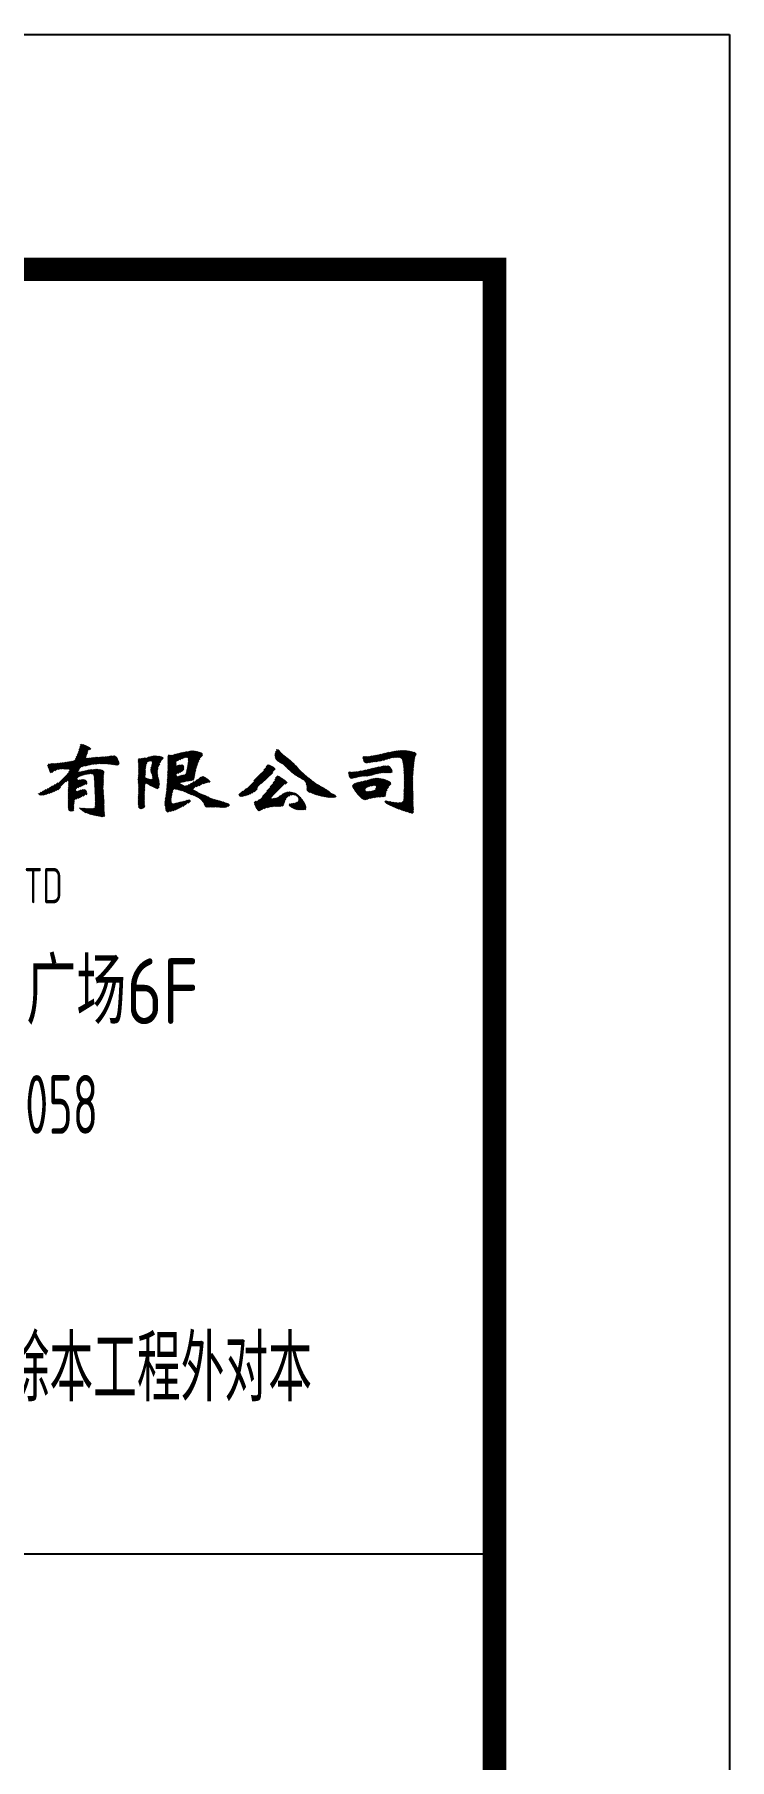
# Model space of a CAD drawing. Extents: x 627893 to 789462, y -407363 to 145317.
# Drawn here: x 739049 to 742006, y 47316 to 54660 of the extents above; entities that cross this region are included whole.
import ezdxf
from ezdxf.enums import TextEntityAlignment as Align

# ---------------------------------------------------------------- set-up
doc = ezdxf.new("R2010")
doc.units = 0
doc.header["$LTSCALE"] = 100
doc.layers.add('PUB_TITLE', color=4, linetype='CONTINUOUS')
doc.layers.add('图框', color=254, linetype='CONTINUOUS')
doc.styles.add('HZTXT', font='tssdeng.shx', dxfattribs={"width": 0.7, "bigfont": 'tssdchn.shx'})
doc.styles.add('HZTXT2', font='tssdeng.shx', dxfattribs={"width": 0.7, "bigfont": 'tssdchn.shx'})
doc.styles.add('TK', font='tssdeng.shx', dxfattribs={"width": 0.7, "bigfont": 'tssdchn.shx'})

msp = doc.modelspace()

# ---------------------------------------------------------------- linework, layer by layer
at = {"layer": 'PUB_TITLE'}
msp.add_line((734005.8, 48191.7), (741005.8, 48191.7), dxfattribs=at)
msp.add_lwpolyline([(657905.8, -4740.1), (657905.8, 54659.9), (742005.8, 54659.9), (742005.8, -4740.1)], close=True, dxfattribs=at)
at = {"layer": 'PUB_TITLE', "const_width": 100}
msp.add_lwpolyline([(660405.8, -3740.1), (741005.8, -3740.1), (741005.8, 53659.9), (660405.8, 53659.9)], close=True, dxfattribs=at)
at = {"layer": '图框', "color": 0}
for p, q in [((739231, 51591.3), (739271.1, 51631.5)), ((739233.9, 51598.7), (739268.1, 51633)), ((739236.6, 51605.9), (739265.1, 51634.5)), ((739239.1, 51612.9), (739262, 51635.8)), ((739241.3, 51619.6), (739258.6, 51636.9)), ((739243, 51625.8), (739254.7, 51637.5)), ((739244.9, 51632.2), (739249.4, 51636.6)), ((739110.4, 51430.3), (739268.8, 51588.8)), ((739117.3, 51518), (739157.2, 51557.9)), ((739117.6, 51433.1), (739267.2, 51582.6)), ((739122.7, 51519), (739162.3, 51558.5)), ((739125.1, 51436), (739268.6, 51579.6)), ((739132.5, 51439), (739272, 51578.5)), ((739134.6, 51526.4), (739167.4, 51559.2)), ((739140.1, 51442.1), (739276.6, 51578.5)), ((739142.7, 51529.9), (739172.6, 51559.9)), ((739149.2, 51532), (739177.8, 51560.6)), ((739154.9, 51533.2), (739183.1, 51561.4)), ((739160.1, 51533.9), (739188.4, 51562.2)), ((739164.9, 51534.2), (739193.8, 51563.1)), ((739169.4, 51534.2), (739199.2, 51564.1)), ((739173.7, 51534), (739204.8, 51565.1)), ((739177.9, 51533.8), (739210.4, 51566.3)), ((739181.6, 51479), (739281.8, 51579.3)), ((739182.1, 51533.4), (739216.4, 51567.8)), ((739186.3, 51533.1), (739280.1, 51627)), ((739190.5, 51532.9), (739283.1, 51625.5)), ((739194.9, 51532.8), (739286.1, 51623.9)), ((739195.9, 51520.3), (739271.5, 51595.9)), ((739198.2, 51531.6), (739275.6, 51609)), ((739199.6, 51528.5), (739273.6, 51602.5)), ((739224, 51575.3), (739277.1, 51628.5)), ((739227.7, 51583.6), (739274.1, 51630)), ((739250.6, 51543.6), (739287, 51580)), ((739257, 51545.5), (739292.1, 51580.6)), ((739262.9, 51546.9), (739297.2, 51581.2)), ((739268.7, 51548.2), (739302.2, 51581.7)), ((739274.5, 51549.5), (739307.1, 51582.1)), ((739280.1, 51550.7), (739312, 51582.5)), ((739282.4, 51615.8), (739288, 51621.4)), ((739285.6, 51551.7), (739316.8, 51582.9)), ((739291, 51552.6), (739321.6, 51583.2)), ((739296.3, 51553.3), (739326.3, 51583.4)), ((739301.4, 51554), (739331.1, 51583.6)), ((739306.5, 51554.6), (739335.8, 51583.9)), ((739311.5, 51555.1), (739340.6, 51584.2)), ((739316.4, 51555.5), (739345.5, 51584.6)), ((739321.2, 51555.8), (739350.3, 51585)), ((739325.9, 51556.1), (739355.3, 51585.4)), ((739330.6, 51556.2), (739360.3, 51585.9)), ((739335.2, 51556.3), (739365.4, 51586.5)), ((739339.7, 51556.4), (739370.6, 51587.3)), ((739344.2, 51556.3), (739376, 51588.1)), ((739348.5, 51556.2), (739381.2, 51588.9)), ((739352.8, 51556), (739386.2, 51589.4)), ((739357, 51555.7), (739390.3, 51589)), ((739361.2, 51555.4), (739393.8, 51588.1)), ((739365.2, 51555), (739396.7, 51586.4)), ((739369.2, 51554.5), (739398.8, 51584)), ((739373.2, 51553.9), (739400.6, 51581.3)), ((739377, 51553.3), (739402.2, 51578.4)), ((739380.9, 51552.6), (739403.7, 51575.4)), ((739384.8, 51552), (739405.1, 51572.4)), ((739388.7, 51551.5), (739406.4, 51569.2)), ((739392.8, 51551), (739407.5, 51565.8)), ((739396.9, 51550.7), (739408.4, 51562.2)), ((739401.3, 51550.6), (739408.9, 51558.2)), ((739490.9, 51568.4), (739500.1, 51577.5)), ((739491.3, 51564.3), (739504.9, 51577.9)), ((739491.8, 51560.3), (739509.7, 51578.2)), ((739491.9, 51573.8), (739493.8, 51575.8)), ((739492.2, 51556.2), (739514.8, 51578.8)), ((739492.4, 51551.9), (739520.2, 51579.7)), ((739492.5, 51547.5), (739525.8, 51580.8)), ((739492.6, 51529.7), (739550.2, 51587.2)), ((739492.6, 51538.7), (739538.1, 51584.1)), ((739492.6, 51543.1), (739531.8, 51582.3)), ((739492.6, 51525.2), (739526.7, 51559.3)), ((739492.7, 51534.2), (739544.3, 51585.8)), ((739533.5, 51566), (739555.7, 51588.2)), ((739539.7, 51567.8), (739560.6, 51588.7)), ((739544.3, 51527.5), (739596.5, 51579.7)), ((739544.4, 51568), (739565, 51588.6)), ((739544.4, 51532.1), (739595.5, 51583.2)), ((739544.8, 51523.5), (739586.8, 51565.4)), ((739545.4, 51537.6), (739592.5, 51584.6)), ((739547.5, 51566.6), (739569.3, 51588.3)), ((739548.3, 51544.9), (739588.9, 51585.6)), ((739549.4, 51564), (739573.4, 51588)), ((739549.6, 51550.7), (739585.2, 51586.3)), ((739550.1, 51560.2), (739577.3, 51587.5)), ((739550.1, 51555.7), (739581.3, 51586.9)), ((739609.8, 51426.9), (739744.9, 51561.9)), ((739616.8, 51586.5), (739622.9, 51592.6)), ((739617, 51582.2), (739627, 51592.2)), ((739617, 51528.3), (739650.8, 51562.1)), ((739617.1, 51532.9), (739689, 51604.8)), ((739617.2, 51577.9), (739631, 51591.7)), ((739617.3, 51537.6), (739683.5, 51603.8)), ((739617.4, 51542.2), (739678.1, 51602.9)), ((739617.4, 51573.6), (739635.9, 51592.2)), ((739617.5, 51546.8), (739672.4, 51601.7)), ((739617.6, 51551.3), (739666.7, 51600.5)), ((739617.6, 51555.9), (739660.7, 51599)), ((739617.6, 51569.3), (739641.8, 51593.6)), ((739617.7, 51560.4), (739654.5, 51597.3)), ((739617.7, 51564.9), (739648.1, 51595.4)), ((739657.3, 51568.6), (739694.5, 51605.8)), ((739666.3, 51573.1), (739700, 51606.9)), ((739675.1, 51577.5), (739705.6, 51607.9)), ((739682.8, 51580.7), (739711.2, 51609.1)), ((739689.1, 51582.5), (739716.4, 51609.8)), ((739694.3, 51583.2), (739721.2, 51610)), ((739695.5, 51517.1), (739747.8, 51569.3)), ((739696.9, 51522.9), (739751.5, 51577.6)), ((739698.1, 51528.6), (739762.8, 51593.3)), ((739698.5, 51582.9), (739725.7, 51610.1)), ((739699.1, 51534.1), (739763.8, 51598.8)), ((739700.1, 51539.6), (739761.4, 51600.9)), ((739701, 51545), (739758.3, 51602.3)), ((739701.4, 51581.3), (739729.9, 51609.8)), ((739701.9, 51550.4), (739755, 51603.5)), ((739702.7, 51555.6), (739751.7, 51604.6)), ((739703.3, 51578.7), (739733.9, 51609.3)), ((739703.3, 51560.8), (739748.2, 51605.7)), ((739703.8, 51565.8), (739744.8, 51606.7)), ((739704.1, 51575), (739737.7, 51608.6)), ((739704.2, 51570.6), (739741.3, 51607.7)), ((740073.1, 51593.8), (740091.5, 51612.2)), ((740073.1, 51589.3), (740093.2, 51609.4)), ((740073.4, 51585.1), (740095.1, 51606.8)), ((740073.6, 51598.7), (740089.3, 51614.5)), ((740073.9, 51581.1), (740097.2, 51604.4)), ((740074.8, 51604.4), (740086.4, 51616)), ((740074.8, 51577.6), (740099.5, 51602.2)), ((740076.3, 51574.6), (740101.8, 51600.1)), ((740078.3, 51572), (740104.2, 51597.9)), ((740078.5, 51612.7), (740080.8, 51615)), ((740080.6, 51569.8), (740106.5, 51595.8)), ((740083, 51567.7), (740108.9, 51593.7)), ((740085.6, 51565.9), (740111.4, 51591.6)), ((740088.4, 51564.1), (740113.8, 51589.6)), ((740091.2, 51562.5), (740116.3, 51587.6)), ((740094.2, 51561), (740118.9, 51585.7)), ((740097.2, 51559.6), (740121.5, 51583.8)), ((740100.3, 51558.1), (740124.1, 51582)), ((740103.1, 51556.4), (740126.7, 51580)), ((740105.6, 51554.5), (740129.2, 51578)), ((740108.1, 51552.4), (740131.7, 51576)), ((740110.4, 51550.3), (740134.1, 51574)), ((740112.7, 51548.1), (740136.5, 51571.9)), ((740114.9, 51545.8), (740138.9, 51569.8)), ((740117.2, 51543.6), (740141.2, 51567.6)), ((740119.4, 51541.3), (740143.6, 51565.5)), ((740121.7, 51539.1), (740145.9, 51563.3)), ((740123.9, 51536.9), (740148.2, 51561.2)), ((740126.2, 51534.7), (740150.6, 51559)), ((740447.6, 51582.1), (740450.9, 51585.5)), ((740447.7, 51577.7), (740455.6, 51585.6)), ((740448.4, 51573.9), (740459.9, 51585.4)), ((740449.3, 51570.4), (740464.5, 51585.5)), ((740450.4, 51567), (740469.4, 51585.9)), ((740451.9, 51563.9), (740474.5, 51586.5)), ((740453.9, 51561.5), (740479.7, 51587.3)), ((740456.8, 51559.9), (740485, 51588.1)), ((740460.7, 51559.3), (740490.5, 51589.1)), ((740465.8, 51559.9), (740496, 51590.1)), ((740471.2, 51560.8), (740501.6, 51591.2)), ((740476.8, 51562), (740507.2, 51592.3)), ((740482.2, 51562.9), (740512.8, 51593.5)), ((740487.4, 51563.6), (740518.6, 51594.7)), ((740492.3, 51564), (740524.3, 51596)), ((740497.3, 51564.5), (740530.1, 51597.3)), ((740502.4, 51565.1), (740535.9, 51598.6)), ((740507.7, 51565.9), (740541.8, 51600)), ((740513.1, 51566.8), (740547.6, 51601.3)), ((740518.7, 51567.9), (740553.3, 51602.6)), ((740524.4, 51569.2), (740559.1, 51603.8)), ((740530.4, 51570.6), (740564.8, 51605)), ((740536.5, 51572.3), (740570.4, 51606.1)), ((740542.9, 51574.2), (740575.9, 51607.2)), ((740549.4, 51576.1), (740581.4, 51608.2)), ((740555.7, 51578), (740586.8, 51609.1)), ((740561.9, 51579.7), (740592.2, 51610)), ((740567.9, 51581.2), (740597.4, 51610.7)), ((740573.5, 51582.3), (740602.4, 51611.3)), ((740578.7, 51583), (740607.3, 51611.7)), ((740583.5, 51583.4), (740612, 51611.9)), ((740588.2, 51583.5), (740616.5, 51611.8)), ((740592.7, 51583.5), (740620.8, 51611.7)), ((740596.9, 51583.3), (740625.1, 51611.5)), ((740600.8, 51582.7), (740629.3, 51611.2)), ((740604.3, 51581.7), (740633.4, 51610.8)), ((740607.4, 51580.3), (740637.4, 51610.3)), ((740610, 51578.4), (740641.4, 51609.8)), ((740612.1, 51576.1), (740645.2, 51609.1)), ((740613.8, 51573.3), (740649, 51608.4)), ((740615.2, 51570.1), (740652.7, 51607.6)), ((740616.2, 51566.7), (740656.3, 51606.8)), ((740617.2, 51563.1), (740659.9, 51605.9)), ((740617.9, 51559.4), (740663.5, 51605)), ((740618.6, 51555.6), (740667, 51603.9)), ((740619.2, 51551.7), (740670.1, 51602.5)), ((740619.7, 51547.7), (740672.3, 51600.2)), ((740620.2, 51543.7), (740672.7, 51596.2)), ((740620.6, 51539.6), (740668.9, 51587.9)), ((740620.9, 51535.4), (740667.2, 51581.7)), ((740621.2, 51531.2), (740666.1, 51576.1)), ((740621.5, 51527), (740665.3, 51570.8)), ((740621.7, 51522.8), (740664.5, 51565.6)), ((740622, 51518.5), (740663.9, 51560.4)), ((739105.4, 51546.6), (739113, 51554.1)), ((739106.2, 51542.9), (739118.3, 51555)), ((739107.6, 51539.8), (739123.4, 51555.5)), ((739109.1, 51536.7), (739128.2, 51555.9)), ((739110.5, 51533.7), (739132.9, 51556.1)), ((739111.8, 51530.5), (739137.6, 51556.3)), ((739113, 51527.2), (739142.3, 51556.5)), ((739114.1, 51523.9), (739147.2, 51556.9)), ((739115.4, 51520.6), (739152.1, 51557.4)), ((739191.4, 51484.4), (739239.2, 51532.2)), ((739192.9, 51423), (739257.7, 51487.8)), ((739192.9, 51427.6), (739253, 51487.7)), ((739192.9, 51418.5), (739262, 51487.6)), ((739193, 51432.1), (739248.1, 51487.2)), ((739193.1, 51436.7), (739243, 51486.6)), ((739193.3, 51441.4), (739237.7, 51485.8)), ((739193.5, 51446.1), (739234, 51486.6)), ((739193.7, 51450.8), (739231.9, 51488.9)), ((739194.1, 51455.7), (739230.6, 51492.1)), ((739194.3, 51482.8), (739233.2, 51521.7)), ((739194.4, 51460.5), (739257.5, 51523.5)), ((739194.7, 51465.2), (739251.8, 51522.3)), ((739194.9, 51469.9), (739246.2, 51521.3)), ((739195, 51479), (739236.6, 51520.6)), ((739195, 51474.6), (739241.1, 51520.6)), ((739232.3, 51453.4), (739265.7, 51486.9)), ((739240.2, 51501.8), (739263.3, 51524.9)), ((739240.8, 51457.5), (739268.7, 51485.4)), ((739247.9, 51504.9), (739269.3, 51526.4)), ((739254.7, 51507.3), (739275.1, 51527.6)), ((739261.2, 51509.2), (739280.6, 51528.7)), ((739267.2, 51510.8), (739285.9, 51529.5)), ((739272.8, 51511.9), (739291, 51530.1)), ((739278, 51512.6), (739296, 51530.6)), ((739282.9, 51513.1), (739300.8, 51531)), ((739287.6, 51513.2), (739305.5, 51531.2)), ((739291.8, 51512.9), (739310.2, 51531.3)), ((739295.3, 51511.9), (739314.7, 51531.3)), ((739298.2, 51510.3), (739319.1, 51531.3)), ((739300.4, 51508), (739323.4, 51531.1)), ((739302, 51505.2), (739327.5, 51530.7)), ((739303, 51501.7), (739331.5, 51530.2)), ((739303.8, 51498), (739335.2, 51529.4)), ((739304.1, 51493.8), (739338.7, 51528.4)), ((739304.4, 51489.6), (739341.7, 51527)), ((739304.6, 51485.3), (739344.1, 51524.9)), ((739304.8, 51481), (739345.5, 51521.7)), ((739305, 51476.7), (739344.2, 51516)), ((739305.1, 51472.4), (739343.4, 51510.6)), ((739305.3, 51468.1), (739342.9, 51505.7)), ((739305.5, 51463.8), (739342.6, 51500.9)), ((739305.7, 51459.5), (739342.4, 51496.1)), ((739305.9, 51455.2), (739342.1, 51491.5)), ((739306.1, 51450.9), (739342, 51486.8)), ((739490.4, 51487), (739520.7, 51517.3)), ((739490.6, 51491.7), (739520.7, 51521.9)), ((739490.6, 51482.7), (739520.5, 51512.7)), ((739490.9, 51478.5), (739519.9, 51507.6)), ((739491.1, 51496.7), (739520.8, 51526.4)), ((739491.3, 51474.4), (739519.4, 51502.6)), ((739491.7, 51501.8), (739521, 51531.1)), ((739491.7, 51470.4), (739520, 51498.7)), ((739492, 51466.2), (739521.7, 51495.9)), ((739492.1, 51506.7), (739521.4, 51536)), ((739492.2, 51461.9), (739524.6, 51494.3)), ((739492.3, 51511.4), (739522.1, 51541.2)), ((739492.4, 51516), (739523, 51546.6)), ((739492.4, 51457.6), (739527.9, 51493.1)), ((739492.5, 51453.3), (739531.3, 51492)), ((739492.6, 51520.6), (739524.3, 51552.4)), ((739492.6, 51448.9), (739534.8, 51491)), ((739521.1, 51472.9), (739538.3, 51490)), ((739525.2, 51472.4), (739541.9, 51489.2)), ((739528, 51470.8), (739545.9, 51488.6)), ((739530.9, 51469.2), (739572.8, 51511.1)), ((739533.8, 51467.6), (739573.4, 51507.1)), ((739536.7, 51466), (739574, 51503.3)), ((739539.7, 51464.5), (739574.8, 51499.6)), ((739542.6, 51463), (739575.6, 51495.9)), ((739545.6, 51461.4), (739576.5, 51492.3)), ((739545.7, 51519.9), (739581.2, 51555.4)), ((739546.8, 51516.5), (739576.8, 51546.5)), ((739548.1, 51513.3), (739574.3, 51539.5)), ((739548.6, 51459.9), (739577.5, 51488.8)), ((739549.3, 51510.1), (739572.9, 51533.6)), ((739550.4, 51506.7), (739572.2, 51528.4)), ((739551.3, 51503.1), (739571.9, 51523.7)), ((739551.6, 51458.4), (739578.4, 51485.2)), ((739551.9, 51499.1), (739572, 51519.3)), ((739551.9, 51494.7), (739572.3, 51515.1)), ((739609.1, 51421.7), (739742.5, 51555.1)), ((739610.4, 51432), (739686.6, 51508.1)), ((739611, 51437), (739681, 51507.1)), ((739611.5, 51442), (739675.2, 51505.8)), ((739612, 51447), (739669.2, 51504.2)), ((739612.4, 51451.9), (739663, 51502.5)), ((739612.9, 51456.8), (739656.6, 51500.6)), ((739613.3, 51461.7), (739652.7, 51501.2)), ((739613.6, 51466.6), (739652.3, 51505.2)), ((739614, 51471.5), (739652.6, 51510)), ((739614.4, 51476.3), (739684.1, 51546)), ((739614.7, 51481.1), (739682.8, 51549.3)), ((739615, 51485.9), (739680.1, 51551)), ((739615.3, 51490.7), (739675.7, 51551.1)), ((739615.5, 51495.4), (739670.1, 51550)), ((739615.8, 51500.1), (739664.1, 51548.5)), ((739616, 51504.9), (739658.4, 51547.3)), ((739616.2, 51509.6), (739653.3, 51546.6)), ((739616.4, 51514.3), (739651.1, 51548.9)), ((739616.6, 51519), (739650.8, 51553.1)), ((739616.8, 51523.6), (739650.8, 51557.6)), ((739658.2, 51515.6), (739684.6, 51542)), ((739666.5, 51519.5), (739684.7, 51537.7)), ((739666.7, 51474.8), (739740.3, 51548.4)), ((739673.6, 51477.1), (739738.4, 51541.9)), ((739674.6, 51523.1), (739684.4, 51532.8)), ((739679.3, 51478.4), (739736.6, 51535.7)), ((739684.9, 51479.5), (739735.1, 51529.6)), ((739690.6, 51480.7), (739733.6, 51523.7)), ((739690.6, 51435.8), (739743.1, 51488.3)), ((739693.5, 51434.2), (739757.1, 51497.8)), ((739696.1, 51481.7), (739732.4, 51518)), ((739696.4, 51432.6), (739764.6, 51500.8)), ((739699.5, 51431.2), (739768.9, 51500.6)), ((739701.5, 51482.6), (739731.2, 51512.3)), ((739702.6, 51429.8), (739772.2, 51499.5)), ((739706.8, 51483.4), (739730.2, 51506.8)), ((739711.9, 51484), (739729.2, 51501.3)), ((739717.1, 51484.8), (739728.4, 51496)), ((739723, 51486.2), (739726.9, 51490)), ((739735.8, 51458.5), (739775.2, 51498)), ((739742.2, 51460.4), (739778.1, 51496.4)), ((739748.7, 51462.4), (739780.9, 51494.6)), ((739758.2, 51467.5), (739783.6, 51492.9)), ((739765.6, 51470.4), (739786.2, 51491)), ((739772.3, 51472.6), (739788.7, 51489)), ((739778.9, 51474.7), (739791.2, 51487)), ((739784.9, 51476.3), (739793.5, 51484.8)), ((739923.8, 51417.6), (740054.5, 51548.2)), ((739928, 51417.2), (740057.5, 51546.8)), ((739932.9, 51417.7), (740060.5, 51545.3)), ((739938.3, 51418.6), (740063.4, 51543.6)), ((739944.2, 51420), (740066.1, 51541.9)), ((739950.6, 51421.9), (740068.6, 51539.9)), ((739957.6, 51424.4), (740070.7, 51537.6)), ((739965.2, 51427.6), (740072.1, 51534.4)), ((739983.4, 51481.7), (740051.3, 51549.5)), ((739988, 51378.5), (740103.1, 51493.6)), ((739989.3, 51375.2), (740105.9, 51491.9)), ((739990.6, 51372), (740108.7, 51490.2)), ((739991.9, 51368.9), (740111.4, 51488.4)), ((739993.3, 51365.8), (740114.2, 51486.7)), ((739995, 51363), (740116.8, 51484.8)), ((740013.8, 51471.7), (740062.1, 51519.9)), ((740020.3, 51415.3), (740100.4, 51495.3)), ((740025.7, 51528.4), (740047.9, 51550.6)), ((740035.4, 51542.6), (740043.6, 51550.8)), ((740039.2, 51438.6), (740097.6, 51497.1)), ((740052.7, 51456.7), (740094.9, 51498.9)), ((740065.3, 51473.8), (740092.3, 51500.8)), ((740073.1, 51486), (740089.6, 51502.5)), ((740075.9, 51493.3), (740085.6, 51503)), ((740128.5, 51532.5), (740152.9, 51556.9)), ((740130.8, 51530.3), (740155.2, 51554.7)), ((740133.2, 51528.1), (740157.5, 51552.5)), ((740135.5, 51526), (740159.8, 51550.3)), ((740137.9, 51523.9), (740162, 51548)), ((740140.3, 51521.8), (740164.3, 51545.8)), ((740142.7, 51519.7), (740166.4, 51543.4)), ((740145.1, 51517.6), (740168.5, 51541)), ((740147.6, 51515.6), (740170.5, 51538.6)), ((740150.1, 51513.7), (740172.6, 51536.1)), ((740152.7, 51511.8), (740174.7, 51533.7)), ((740155.3, 51509.9), (740176.8, 51531.4)), ((740158, 51508), (740179, 51529.1)), ((740160.7, 51506.2), (740181.3, 51526.8)), ((740163.4, 51504.5), (740183.5, 51524.6)), ((740166.1, 51502.7), (740185.8, 51522.4)), ((740168.9, 51501), (740188.1, 51520.2)), ((740171.8, 51499.4), (740190.4, 51518)), ((740174.6, 51497.7), (740192.8, 51515.9)), ((740177.5, 51496.1), (740195.1, 51513.8)), ((740180.4, 51494.5), (740197.5, 51511.6)), ((740183.3, 51492.9), (740199.9, 51509.5)), ((740186.1, 51491.3), (740202.3, 51507.5)), ((740188.9, 51489.6), (740204.7, 51505.4)), ((740191.7, 51487.9), (740207.2, 51503.3)), ((740194.4, 51486.1), (740209.6, 51501.3)), ((740196.9, 51484.1), (740212.1, 51499.3)), ((740199.1, 51481.8), (740214.5, 51497.2)), ((740200.9, 51479.1), (740217, 51495.2)), ((740202.5, 51476.2), (740219.5, 51493.2)), ((740203.9, 51473.2), (740222, 51491.2)), ((740205.3, 51470), (740224.5, 51489.3)), ((740206.5, 51466.7), (740227, 51487.3)), ((740207.6, 51463.4), (740229.6, 51485.3)), ((740386.4, 51512), (740394.7, 51520.3)), ((740386.5, 51516.6), (740390, 51520.1)), ((740387.1, 51508.2), (740398.9, 51519.9)), ((740387.9, 51504.5), (740403.2, 51519.8)), ((740388.8, 51500.9), (740408, 51520)), ((740390, 51497.6), (740412.9, 51520.5)), ((740391.7, 51494.8), (740417.9, 51521)), ((740394.8, 51493.4), (740423.1, 51521.7)), ((740399.6, 51493.7), (740428.4, 51522.5)), ((740405.4, 51495), (740433.8, 51523.5)), ((740411.6, 51496.7), (740439.3, 51524.4)), ((740416.9, 51434.7), (740467.8, 51485.6)), ((740417.7, 51498.3), (740444.9, 51525.5)), ((740418.8, 51432.1), (740473.9, 51487.2)), ((740420.8, 51429.6), (740480.1, 51488.9)), ((740422.8, 51427.1), (740486.3, 51490.7)), ((740423.4, 51499.6), (740450.5, 51526.7)), ((740424.9, 51424.7), (740492.2, 51492)), ((740426.9, 51422.3), (740497.4, 51492.8)), ((740429, 51500.7), (740456.2, 51527.9)), ((740434.5, 51501.7), (740462, 51529.1)), ((740439.8, 51502.5), (740467.8, 51530.5)), ((740445, 51503.2), (740473.6, 51531.8)), ((740450, 51503.7), (740479.5, 51533.3)), ((740454.8, 51504), (740485.5, 51534.7)), ((740459.4, 51504.2), (740491.4, 51536.1)), ((740463, 51404.5), (740545.1, 51486.6)), ((740464.1, 51504.3), (740497.3, 51537.6)), ((740466.2, 51457.1), (740502.3, 51493.1)), ((740469.1, 51504.8), (740503.2, 51538.9)), ((740470.1, 51407), (740548.4, 51485.4)), ((740473.1, 51459.5), (740506.9, 51493.3)), ((740474.4, 51505.7), (740508.9, 51540.2)), ((740479.5, 51461.4), (740511.4, 51493.2)), ((740480.2, 51506.9), (740514.6, 51541.4)), ((740485.4, 51462.8), (740515.6, 51493)), ((740486.2, 51508.5), (740520.3, 51542.6)), ((740490.6, 51463.5), (740519.8, 51492.7)), ((740492.6, 51510.4), (740525.9, 51543.6)), ((740495, 51463.4), (740523.8, 51492.2)), ((740498.9, 51512.2), (740531.3, 51544.6)), ((740498.9, 51462.8), (740527.6, 51491.5)), ((740500.6, 51446.6), (740541.8, 51487.7)), ((740501.8, 51461.2), (740531.3, 51490.7)), ((740503.6, 51458.6), (740534.8, 51489.8)), ((740503.7, 51454.2), (740538.3, 51488.8)), ((740504.8, 51513.7), (740536.7, 51545.5)), ((740510.6, 51514.9), (740541.8, 51546.2)), ((740516.1, 51515.9), (740546.8, 51546.7)), ((740521.4, 51516.7), (740551.6, 51546.9)), ((740526.5, 51517.3), (740555.7, 51546.6)), ((740531.4, 51517.8), (740558.9, 51545.3)), ((740536.2, 51518.1), (740561.5, 51543.4)), ((740540.9, 51518.3), (740563.7, 51541.1)), ((740545.4, 51518.3), (740565.5, 51538.4)), ((740549.8, 51518.2), (740567.1, 51535.5)), ((740554, 51517.9), (740568.5, 51532.4)), ((740558.1, 51517.5), (740569.9, 51529.3)), ((740562.5, 51517.4), (740571.1, 51526)), ((740568.3, 51518.7), (740570.9, 51521.4)), ((740622.2, 51514.2), (740663.3, 51555.3)), ((740622.3, 51509.9), (740662.7, 51550.3)), ((740622.4, 51456.1), (740658.3, 51492)), ((740622.4, 51451.6), (740658.1, 51487.4)), ((740622.5, 51505.6), (740662.2, 51545.3)), ((740622.5, 51469.7), (740659, 51506.1)), ((740622.5, 51465.2), (740658.7, 51501.4)), ((740622.5, 51460.7), (740658.5, 51496.7)), ((740622.6, 51501.2), (740661.7, 51540.3)), ((740622.6, 51496.8), (740661.2, 51535.3)), ((740622.6, 51487.8), (740660.3, 51525.5)), ((740622.6, 51483.3), (740659.9, 51520.6)), ((740622.6, 51478.7), (740659.6, 51515.7)), ((740622.6, 51474.2), (740659.2, 51510.9)), ((740622.7, 51492.3), (740660.8, 51530.4)), ((739065.9, 51426.3), (739067.4, 51427.8)), ((739067.8, 51423.7), (739078.6, 51434.4)), ((739071.6, 51422.9), (739088.5, 51439.8)), ((739075.8, 51422.6), (739098.2, 51445.1)), ((739080.3, 51422.6), (739107.8, 51450.2)), ((739085.3, 51423.2), (739117.5, 51455.4)), ((739090.9, 51424.3), (739127.3, 51460.7)), ((739097, 51425.9), (739137.3, 51466.2)), ((739103.5, 51427.9), (739149, 51473.4)), ((739147.9, 51445.4), (739159.1, 51456.6)), ((739192.8, 51414), (739223.8, 51444.9)), ((739192.8, 51409.5), (739223.9, 51440.6)), ((739192.8, 51400.5), (739230.5, 51438.2)), ((739192.8, 51405), (739225.9, 51438.1)), ((739192.9, 51391.6), (739242.9, 51441.6)), ((739192.9, 51396.1), (739236.6, 51439.8)), ((739193, 51387.2), (739249.1, 51443.3)), ((739193.1, 51382.8), (739255.1, 51444.8)), ((739193.2, 51378.4), (739260.7, 51445.9)), ((739225.1, 51405.8), (739265, 51445.7)), ((739233, 51409.2), (739267.4, 51443.7)), ((739240.2, 51411.9), (739269.2, 51440.9)), ((739247.7, 51415), (739270.5, 51437.8)), ((739249.1, 51461.3), (739270.8, 51482.9)), ((739256, 51418.8), (739271.5, 51434.3)), ((739257.4, 51465.1), (739271.9, 51479.6)), ((739265.5, 51468.7), (739271.9, 51475.1)), ((739266.5, 51424.8), (739271.7, 51430)), ((739306.3, 51446.6), (739341.8, 51482.1)), ((739306.5, 51442.3), (739341.7, 51477.5)), ((739306.7, 51438), (739341.6, 51472.9)), ((739306.9, 51433.8), (739341.5, 51468.4)), ((739307.1, 51429.5), (739341.4, 51463.8)), ((739307.3, 51425.2), (739341.4, 51459.3)), ((739307.5, 51420.9), (739341.4, 51454.8)), ((739307.7, 51416.6), (739341.4, 51450.3)), ((739307.9, 51412.3), (739341.5, 51445.9)), ((739308.2, 51408.1), (739341.6, 51441.5)), ((739308.3, 51376.7), (739343.9, 51412.4)), ((739308.4, 51403.8), (739341.8, 51437.2)), ((739308.5, 51399.5), (739342, 51433)), ((739308.7, 51395.1), (739342.3, 51428.8)), ((739308.7, 51381.7), (739343.6, 51416.6)), ((739308.8, 51390.7), (739342.7, 51424.7)), ((739308.8, 51386.3), (739343.2, 51420.7)), ((739490.9, 51406.7), (739517, 51432.8)), ((739490.9, 51402.2), (739516.8, 51428.1)), ((739490.9, 51397.7), (739516.6, 51423.4)), ((739491, 51393.3), (739516.4, 51418.8)), ((739491.1, 51411.4), (739517.2, 51437.5)), ((739491.1, 51389), (739516.3, 51414.2)), ((739491.4, 51416.2), (739517.5, 51442.3)), ((739491.8, 51421.1), (739517.7, 51447)), ((739492.2, 51425.9), (739517.9, 51451.7)), ((739492.4, 51430.7), (739518.1, 51456.4)), ((739492.6, 51439.9), (739518.7, 51466)), ((739492.6, 51435.3), (739518.4, 51461.1)), ((739492.7, 51444.4), (739519.7, 51471.4)), ((739554.6, 51456.9), (739579.1, 51481.5)), ((739557.6, 51455.4), (739579.7, 51477.6)), ((739560.6, 51454), (739580, 51473.4)), ((739563.7, 51452.6), (739580, 51468.9)), ((739566.9, 51451.3), (739579.6, 51464)), ((739570.3, 51450.2), (739578.6, 51458.5)), ((739604.1, 51385.3), (739631.1, 51412.2)), ((739604.2, 51389.8), (739632, 51417.6)), ((739604.8, 51394.9), (739633.2, 51423.3)), ((739605.5, 51400.1), (739634.5, 51429.1)), ((739606.4, 51405.5), (739635.8, 51434.9)), ((739607.4, 51410.9), (739637.2, 51440.8)), ((739608.3, 51416.4), (739639.8, 51447.8)), ((739640, 51448.1), (739666.5, 51474.6)), ((739645.2, 51448.8), (739668.1, 51471.7)), ((739649, 51448), (739670.7, 51469.8)), ((739652.6, 51447.2), (739673.5, 51468.1)), ((739656.2, 51446.3), (739676.3, 51466.4)), ((739659.8, 51445.4), (739679.2, 51464.8)), ((739663.4, 51444.5), (739682.2, 51463.3)), ((739667, 51443.6), (739685.3, 51461.9)), ((739670.5, 51442.6), (739688.8, 51460.9)), ((739674, 51441.7), (739693.4, 51461)), ((739677.5, 51440.6), (739700, 51463.1)), ((739680.9, 51439.6), (739708.4, 51467.1)), ((739684.2, 51438.4), (739718.5, 51472.6)), ((739687.5, 51437.2), (739730.1, 51479.8)), ((739705.8, 51428.5), (739723.7, 51446.4)), ((739709, 51427.3), (739726.4, 51444.6)), ((739712.3, 51426.1), (739729.4, 51443.2)), ((739715.6, 51424.8), (739732.3, 51441.5)), ((739718.9, 51423.6), (739735, 51439.8)), ((739722.2, 51422.5), (739737.8, 51438.1)), ((739725.5, 51421.3), (739740.7, 51436.5)), ((739728.8, 51420.1), (739743.6, 51434.9)), ((739732, 51418.9), (739746.5, 51433.3)), ((739735.1, 51417.5), (739749.5, 51431.8)), ((739738.1, 51416), (739752.5, 51430.3)), ((739741, 51414.4), (739755.5, 51428.9)), ((739743.8, 51412.7), (739758.6, 51427.5)), ((739746.5, 51410.9), (739761.7, 51426.1)), ((739749.1, 51409), (739764.8, 51424.7)), ((739751.6, 51407), (739768, 51423.4)), ((739754.1, 51405), (739771.2, 51422.1)), ((739756.4, 51402.8), (739774.3, 51420.7)), ((739758.7, 51400.6), (739777.5, 51419.4)), ((739760.9, 51398.3), (739780.6, 51418)), ((739762.9, 51395.9), (739783.7, 51416.6)), ((739764.9, 51393.4), (739786.7, 51415.2)), ((739766.8, 51390.8), (739789.7, 51413.7)), ((739768.6, 51388), (739792.6, 51412.1)), ((739790.5, 51477.3), (739795.4, 51482.2)), ((739919.5, 51422.2), (739935.8, 51438.6)), ((739920.9, 51419.1), (739951.4, 51449.7)), ((739973.8, 51431.6), (739997.4, 51455.2)), ((739983.4, 51436.7), (739996.4, 51449.7)), ((739996.8, 51360.4), (740119.4, 51482.9)), ((739999.1, 51358.1), (740121.6, 51480.7)), ((740042.5, 51370.1), (740084.1, 51411.7)), ((740048.2, 51371.3), (740097.3, 51420.4)), ((740053.7, 51372.4), (740109.3, 51427.9)), ((740059.1, 51373.2), (740118.2, 51432.3)), ((740064.3, 51373.9), (740124.9, 51434.5)), ((740069.2, 51374.3), (740130.1, 51435.3)), ((740073.8, 51374.4), (740134.6, 51435.2)), ((740078.2, 51374.4), (740138.6, 51434.8)), ((740082.6, 51374.3), (740142.6, 51434.3)), ((740114.6, 51469.1), (740123.1, 51477.6)), ((740131.5, 51418.7), (740146.3, 51433.6)), ((740140.3, 51423), (740150, 51432.8)), ((740145.8, 51424), (740153.6, 51431.9)), ((740150.2, 51424), (740157.1, 51430.9)), ((740154.1, 51423.3), (740160.4, 51429.7)), ((740157.5, 51422.2), (740163.6, 51428.3)), ((740160.6, 51420.8), (740166.4, 51426.7)), ((740163.4, 51419.1), (740169.1, 51424.8)), ((740165.9, 51417.2), (740171.5, 51422.7)), ((740168.2, 51415), (740173.8, 51420.5)), ((740170.2, 51412.5), (740176, 51418.3)), ((740171.7, 51409.5), (740178.2, 51416)), ((740172.9, 51406.2), (740180.3, 51413.6)), ((740173.5, 51402.4), (740182.4, 51411.3)), ((740208.6, 51459.9), (740232.1, 51483.4)), ((740209, 51446.8), (740239.8, 51477.6)), ((740209.2, 51451.5), (740237.2, 51479.5)), ((740209.3, 51456.1), (740234.7, 51481.4)), ((740209.4, 51442.7), (740242.4, 51475.7)), ((740210.6, 51439.4), (740245, 51473.9)), ((740212.9, 51437.2), (740247.7, 51472)), ((740216.2, 51436), (740250.4, 51470.2)), ((740219.4, 51434.7), (740253.1, 51468.5)), ((740222.5, 51433.4), (740255.8, 51466.7)), ((740225.7, 51432), (740258.6, 51465)), ((740228.8, 51430.7), (740261.5, 51463.4)), ((740231.9, 51429.3), (740264.4, 51461.8)), ((740235.2, 51428.1), (740267.4, 51460.3)), ((740238.5, 51426.9), (740270.3, 51458.7)), ((740241.8, 51425.8), (740273.2, 51457.1)), ((740245.3, 51424.7), (740276.1, 51455.5)), ((740248.7, 51423.7), (740278.9, 51453.9)), ((740252.2, 51422.7), (740281.8, 51452.2)), ((740255.8, 51421.7), (740284.6, 51450.6)), ((740259.3, 51420.8), (740287.4, 51448.9)), ((740262.9, 51419.9), (740290.2, 51447.1)), ((740266.5, 51419), (740292.9, 51445.4)), ((740270.2, 51418.2), (740295.6, 51443.6)), ((740273.9, 51417.4), (740298.2, 51441.7)), ((740277.6, 51416.6), (740300.8, 51439.8)), ((740281.4, 51415.9), (740303.3, 51437.8)), ((740285.2, 51415.2), (740305.7, 51435.8)), ((740289, 51414.6), (740308.1, 51433.6)), ((740292.9, 51414), (740310.4, 51431.5)), ((740296.8, 51413.4), (740313, 51429.6)), ((740300.9, 51413), (740315.9, 51428)), ((740305, 51412.6), (740318.8, 51426.4)), ((740309.2, 51412.3), (740321.8, 51424.9)), ((740313.5, 51412.2), (740324.9, 51423.5)), ((740318.1, 51412.2), (740327.8, 51422)), ((740322.9, 51412.5), (740330.5, 51420.1)), ((740328.5, 51413.6), (740332.2, 51417.3)), ((740403, 51461.2), (740413.2, 51471.4)), ((740403.6, 51457.3), (740419.9, 51473.6)), ((740404.8, 51454), (740425.7, 51474.9)), ((740406.3, 51451), (740431.4, 51476.2)), ((740407.9, 51448.1), (740437.4, 51477.6)), ((740409.6, 51445.3), (740443.4, 51479.1)), ((740411.3, 51442.6), (740449.4, 51480.7)), ((740413.1, 51439.9), (740455.5, 51482.3)), ((740415, 51437.3), (740461.6, 51483.9)), ((740429.1, 51419.9), (740455.9, 51446.8)), ((740431.2, 51417.6), (740456.5, 51442.9)), ((740433.5, 51415.3), (740457.9, 51439.7)), ((740435.7, 51413.1), (740460.3, 51437.7)), ((740438, 51410.9), (740464, 51436.9)), ((740440.4, 51408.8), (740468.4, 51436.8)), ((740443, 51406.9), (740473.2, 51437.1)), ((740445.7, 51405.1), (740478.3, 51437.7)), ((740448.7, 51403.6), (740483.6, 51438.5)), ((740452.1, 51402.5), (740489.2, 51439.7)), ((740456.7, 51402.6), (740496.9, 51442.9)), ((740476.2, 51408.7), (740551.6, 51484.1)), ((740481.9, 51409.9), (740554.7, 51482.7)), ((740487.4, 51410.9), (740557.9, 51481.4)), ((740492.9, 51411.9), (740560.8, 51479.8)), ((740498.2, 51412.8), (740563.5, 51478)), ((740503.5, 51413.5), (740565.1, 51475.2)), ((740508.6, 51414.1), (740565.3, 51470.8)), ((740513.5, 51414.6), (740555.2, 51456.2)), ((740518.3, 51414.9), (740549, 51445.5)), ((740523, 51415), (740544.4, 51436.4)), ((740527.7, 51415.3), (740543.5, 51431.1)), ((740532.6, 51415.7), (740543, 51426.1)), ((740538.1, 51416.7), (740541.9, 51420.5)), ((740591, 51366.3), (740659.4, 51434.7)), ((740594.2, 51365.1), (740659.5, 51430.4)), ((740597.5, 51363.8), (740659.6, 51426)), ((740600.7, 51362.6), (740659.7, 51421.5)), ((740604, 51361.4), (740659.7, 51417.1)), ((740607.3, 51360.2), (740659.8, 51412.6)), ((740620.1, 51399.9), (740659.3, 51439.1)), ((740621, 51405.3), (740659.1, 51443.4)), ((740621.4, 51410.2), (740659, 51447.8)), ((740621.6, 51414.9), (740658.8, 51452.1)), ((740621.8, 51419.6), (740658.7, 51456.4)), ((740621.9, 51424.2), (740658.5, 51460.8)), ((740622, 51428.8), (740658.4, 51465.1)), ((740622.1, 51433.4), (740658.2, 51469.4)), ((740622.2, 51442.5), (740658, 51478.2)), ((740622.2, 51437.9), (740658, 51473.8)), ((740622.3, 51447), (740658.1, 51482.8)), ((739193.4, 51374.1), (739218.1, 51398.9)), ((739193.6, 51369.9), (739217.1, 51393.4)), ((739193.9, 51365.7), (739216.7, 51388.5)), ((739194.4, 51361.7), (739216.5, 51383.8)), ((739195.3, 51358.1), (739216.4, 51379.2)), ((739197.3, 51355.6), (739216.4, 51374.7)), ((739200.7, 51354.5), (739216.3, 51370.1)), ((739204.8, 51354.1), (739216.1, 51365.4)), ((739209.6, 51354.4), (739215.6, 51360.4)), ((739241.9, 51364.3), (739244.6, 51367)), ((739244.3, 51362.1), (739248.7, 51366.5)), ((739246.7, 51360.1), (739252.7, 51366.1)), ((739249.3, 51358.2), (739256.8, 51365.7)), ((739251.9, 51356.3), (739260.9, 51365.3)), ((739254.5, 51354.4), (739265.1, 51365)), ((739257.2, 51352.6), (739269.3, 51364.8)), ((739260.1, 51351), (739273.6, 51364.6)), ((739263.1, 51349.5), (739278, 51364.4)), ((739266.2, 51348.1), (739282.4, 51364.3)), ((739269.3, 51346.8), (739286.8, 51364.2)), ((739272.6, 51345.5), (739291.2, 51364.2)), ((739275.9, 51344.4), (739295.8, 51364.3)), ((739279.2, 51343.2), (739301.5, 51365.5)), ((739282.6, 51342.1), (739344.5, 51404)), ((739286.1, 51341.1), (739344.7, 51399.7)), ((739289.6, 51340.1), (739344.9, 51395.4)), ((739293.1, 51339.2), (739345, 51391.1)), ((739296.7, 51338.3), (739345, 51386.6)), ((739300.3, 51337.4), (739345, 51382.1)), ((739304, 51336.5), (739345, 51377.6)), ((739306.9, 51370.9), (739344.2, 51408.2)), ((739307.7, 51335.7), (739345, 51373.1)), ((739311.3, 51334.9), (739345, 51368.6)), ((739315, 51334.1), (739345.1, 51364.2)), ((739318.8, 51333.4), (739345.2, 51359.8)), ((739322.5, 51332.6), (739345.6, 51355.7)), ((739326.3, 51331.9), (739346, 51351.6)), ((739330.2, 51331.3), (739346.4, 51347.6)), ((739334.1, 51330.8), (739346.8, 51343.5)), ((739338.3, 51330.5), (739347.2, 51339.3)), ((739491.4, 51384.7), (739516.2, 51409.6)), ((739491.7, 51380.6), (739516.2, 51405.1)), ((739492, 51376.3), (739516.2, 51400.6)), ((739492.4, 51372.3), (739516.3, 51396.2)), ((739493.1, 51368.5), (739516.5, 51391.9)), ((739495, 51365.9), (739516.8, 51387.7)), ((739498.7, 51365.2), (739517.2, 51383.6)), ((739503.1, 51365), (739517.4, 51379.4)), ((739508.2, 51365.6), (739517.6, 51375)), ((739604.5, 51381.1), (739630.5, 51407.2)), ((739605.2, 51377.3), (739630.4, 51402.5)), ((739606.2, 51373.9), (739630.6, 51398.2)), ((739607, 51370.1), (739631, 51394.2)), ((739607.6, 51366.2), (739631.8, 51390.5)), ((739608, 51362.2), (739633.2, 51387.4)), ((739608.5, 51358.2), (739635.9, 51385.6)), ((739609.1, 51354.3), (739640.2, 51385.4)), ((739611, 51351.7), (739645.4, 51386.1)), ((739614.4, 51350.6), (739650.9, 51387.1)), ((739619.4, 51351.1), (739656.5, 51388.2)), ((739625.3, 51352.6), (739662.1, 51389.4)), ((739631.7, 51354.5), (739668, 51390.8)), ((739638.4, 51356.6), (739674, 51392.3)), ((739645.3, 51359.1), (739680.2, 51393.9)), ((739652.7, 51362), (739686.4, 51395.7)), ((739660.8, 51365.5), (739692.8, 51397.6)), ((739669.5, 51369.8), (739699.3, 51399.6)), ((739679.2, 51375), (739705.7, 51401.5)), ((739690.4, 51381.7), (739710.4, 51401.7)), ((739702.5, 51389.3), (739712.3, 51399.1)), ((739770.2, 51385.2), (739795.5, 51410.5)), ((739771.7, 51382.2), (739798.5, 51409)), ((739773.1, 51379.1), (739801.7, 51407.7)), ((739774.4, 51375.9), (739805, 51406.5)), ((739776.4, 51373.4), (739808.4, 51405.4)), ((739779.2, 51371.7), (739811.8, 51404.3)), ((739783.1, 51371.2), (739815.3, 51403.3)), ((739787.7, 51371.3), (739818.9, 51402.4)), ((739792.3, 51371.4), (739822.4, 51401.5)), ((739796.9, 51371.4), (739826, 51400.6)), ((739801.5, 51371.5), (739829.6, 51399.6)), ((739806, 51371.6), (739833.1, 51398.7)), ((739810.6, 51371.7), (739836.6, 51397.7)), ((739815.2, 51371.8), (739840.1, 51396.7)), ((739819.7, 51371.9), (739843.6, 51395.7)), ((739824.2, 51371.8), (739847, 51394.6)), ((739828.5, 51371.6), (739850.4, 51393.6)), ((739832.7, 51371.3), (739853.9, 51392.5)), ((739836.7, 51370.9), (739857.2, 51391.4)), ((739840.8, 51370.5), (739860.6, 51390.3)), ((739845.1, 51370.3), (739863.9, 51389.1)), ((739849.4, 51370.1), (739867.2, 51387.9)), ((739853.9, 51370.1), (739870.5, 51386.7)), ((739858.8, 51370.5), (739873.6, 51385.3)), ((739864.6, 51371.8), (739876.5, 51383.7)), ((739871.8, 51374.6), (739878.6, 51381.3)), ((739984.8, 51388.8), (739991.4, 51395.4)), ((739985.7, 51385.1), (739997, 51396.4)), ((739986.8, 51381.8), (740007.5, 51402.5)), ((740001.9, 51356.5), (740054.6, 51409.1)), ((740006, 51356.1), (740057.2, 51407.3)), ((740014.1, 51359.7), (740061.6, 51407.1)), ((740023.9, 51365), (740066.3, 51407.4)), ((740030.6, 51367.2), (740071.4, 51408)), ((740036.7, 51368.8), (740077.1, 51409.2)), ((740086.9, 51374.1), (740118.4, 51405.6)), ((740091.2, 51373.9), (740114, 51396.7)), ((740096, 51374.3), (740112.5, 51390.8)), ((740102.7, 51376.4), (740109.9, 51383.6)), ((740133.6, 51380.4), (740137.2, 51384)), ((740134.2, 51376.5), (740142.9, 51385.2)), ((740136.2, 51374), (740148.3, 51386.1)), ((740138.8, 51372.1), (740153.8, 51387.2)), ((740141.5, 51370.3), (740159.9, 51388.7)), ((740144.3, 51368.6), (740167.4, 51391.8)), ((740147.3, 51367.1), (740186.6, 51406.5)), ((740150.3, 51365.6), (740188.6, 51404)), ((740153.5, 51364.3), (740190.6, 51401.5)), ((740156.8, 51363.2), (740192.5, 51398.9)), ((740160.4, 51362.2), (740194.3, 51396.2)), ((740164, 51361.4), (740196, 51393.4)), ((740167.9, 51360.8), (740197.7, 51390.6)), ((740171.8, 51360.2), (740199.3, 51387.7)), ((740173.1, 51397.4), (740184.5, 51408.9)), ((740176, 51359.9), (740200.6, 51384.6)), ((740180.2, 51359.7), (740201.9, 51381.3)), ((740184.6, 51359.6), (740202.9, 51377.9)), ((740189.2, 51359.6), (740203.7, 51374.1)), ((740193.8, 51359.8), (740204, 51369.9)), ((740199, 51360.5), (740203.3, 51364.8)), ((740540.9, 51392.6), (740545.1, 51396.7)), ((740542.7, 51389.9), (740549.3, 51396.5)), ((740545.1, 51387.8), (740553, 51395.7)), ((740547.7, 51385.8), (740556.8, 51395)), ((740550.4, 51384.1), (740560.5, 51394.2)), ((740553.3, 51382.5), (740564.3, 51393.5)), ((740556.3, 51381), (740568.1, 51392.9)), ((740559.3, 51379.6), (740572, 51392.2)), ((740562.4, 51378.2), (740575.8, 51391.6)), ((740565.5, 51376.8), (740579.7, 51391)), ((740568.7, 51375.4), (740583.7, 51390.4)), ((740571.8, 51374.1), (740587.7, 51390)), ((740575, 51372.8), (740591.8, 51389.6)), ((740578.2, 51371.5), (740596, 51389.3)), ((740581.4, 51370.2), (740600.5, 51389.3)), ((740584.6, 51368.9), (740605.2, 51389.5)), ((740587.8, 51367.6), (740610.3, 51390.1)), ((740610.6, 51359), (740659.8, 51408.2)), ((740613.9, 51357.8), (740659.8, 51403.7)), ((740617.3, 51356.7), (740659.8, 51399.2)), ((740620.6, 51355.5), (740659.8, 51394.8)), ((740624, 51354.4), (740659.9, 51390.4)), ((740627.5, 51353.4), (740660.1, 51386)), ((740630.9, 51352.4), (740660.3, 51381.7)), ((740634.4, 51351.4), (740660.5, 51377.5)), ((740637.9, 51350.3), (740660.9, 51373.4)), ((740641.3, 51349.3), (740661.3, 51369.3)), ((740644.7, 51348.1), (740661.7, 51365.2)), ((740647.9, 51346.9), (740662, 51361)), ((740651.1, 51345.6), (740662, 51356.5)), ((740654.5, 51344.5), (740661.6, 51351.6)), ((739343.9, 51331.5), (739346.5, 51334.1))]:
    msp.add_line(p, q, dxfattribs=at)

# ---------------------------------------------------------------- texts
at = {"layer": '图框', "color": 0, "width": 0.7}
for s, height, style, p in [('KING YEA  (CHINA FUZHOU ) ENGINEERING DESIGN CONSULTANTS ,LTD', 150, 'HZTXT', (734720.1, 50961.2)), ('本图版权属福州精业建筑工程设计咨询有限公司所有，除本工程外对本', 280, 'HZTXT2', (734457.2, 48840.3))]:
    msp.add_text(s, height=height, dxfattribs=dict(at, style=style)).set_placement(p)
at = {"layer": '图框', "color": 0}
for s, height, style, width, p in [('地址：福州市五一北路171号新都会花园广场6F', 280, 'HZTXT2', 0.8, (737496.2, 50600.8)), ('0591-83357028，83357078，83357058', 250, 'TK', 0.6, (737707.8, 50101))]:
    msp.add_text(s, height=height, dxfattribs=dict(at, style=style, width=width)).set_placement(p, align=Align.MIDDLE)

doc.saveas('drawing.dxf')
